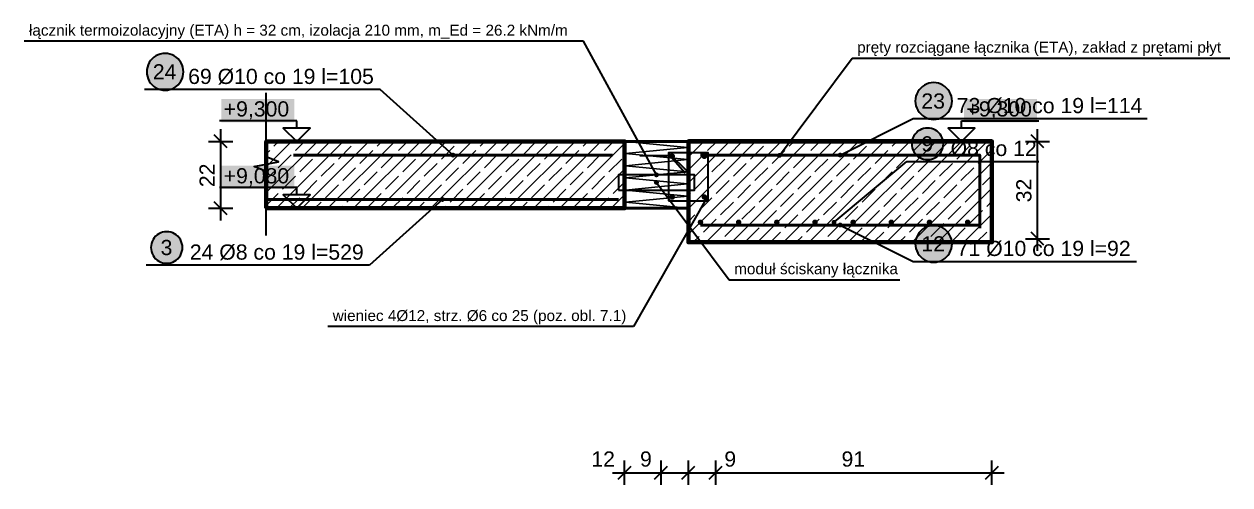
# Model space of a CAD drawing. Header units: metres. Extents: x -3.4 to 50.7, y 1.9 to 9.7.
# Drawn here: x 46.697 to 50.669, y 8.17 to 9.686 of the extents above; entities that cross this region are included whole.
import ezdxf

# ---------------------------------------------------------------- set-up
doc = ezdxf.new("R2010")
doc.units = ezdxf.units.M
doc.linetypes.add('HYDRO_OKNA', pattern=[4.5, 1.5, -3])
doc.linetypes.add('KRESKOWA', pattern=[5.25, 4.2, -1.05])
for name, color, linetype, lineweight in [('A-IZOL-WODNA', 5, 'Continuous', 100), ('A-KRESKOWANIE', 8, 'Continuous', 18), ('A-MASKA', 7, 'Continuous', 18), ('A-OPISY', 2, 'Continuous', 25), ('A-RZEDNE', 1, 'Continuous', 25), ('A-SCIANY-IZOL', 4, 'Continuous', 35), ('A-STROPY', 7, 'Continuous', 50), ('K-WYMIARY', 1, 'Continuous', 25), ('K-ZBROJENIE', 1, 'Continuous', 100), ('K-ZBROJENIE-OPIS', 2, 'Continuous', 25)]:
    doc.layers.add(name, color=color, linetype=linetype, lineweight=lineweight)
doc.styles.add('PL_ARIAL', font='arial.ttf')

msp = doc.modelspace()

# ---------------------------------------------------------------- hatches: boundary and pattern name
at = {"layer": 'A-MASKA', "true_color": 0xffffff}
for points in [[(47.3468, 9.363), (47.5871, 9.363), (47.5871, 9.44), (47.3468, 9.44)], [(49.7931, 9.363), (50.0334, 9.363), (50.0334, 9.44), (49.7931, 9.44)], [(47.3468, 9.143), (47.5871, 9.143), (47.5871, 9.22), (47.3468, 9.22)]]:
    msp.add_hatch(color=7, dxfattribs=at).paths.add_polyline_path(points)
at = {"layer": 'K-ZBROJENIE', "true_color": 0x000000}
for points in [[(48.8411, 9.251), (48.841, 9.2501), (48.8409, 9.2492), (48.8407, 9.2484), (48.8404, 9.2476), (48.84, 9.2468), (48.8395, 9.246), (48.839, 9.2453), (48.8384, 9.2446), (48.8378, 9.244), (48.8371, 9.2435), (48.8363, 9.2431), (48.8355, 9.2427), (48.8347, 9.2424), (48.8338, 9.2422), (48.8329, 9.242), (48.8321, 9.242), (48.8312, 9.242), (48.8303, 9.2422), (48.8294, 9.2424), (48.8286, 9.2427), (48.8278, 9.2431), (48.8271, 9.2435), (48.8263, 9.244), (48.8257, 9.2446), (48.8251, 9.2453), (48.8246, 9.246), (48.8241, 9.2468), (48.8237, 9.2476), (48.8234, 9.2484), (48.8232, 9.2492), (48.8231, 9.2501), (48.8231, 9.251), (48.8231, 9.2519), (48.8232, 9.2528), (48.8234, 9.2536), (48.8237, 9.2544), (48.8241, 9.2552), (48.8246, 9.256), (48.8251, 9.2567), (48.8257, 9.2574), (48.8263, 9.258), (48.8271, 9.2585), (48.8278, 9.2589), (48.8286, 9.2593), (48.8294, 9.2596), (48.8303, 9.2598), (48.8312, 9.26), (48.8321, 9.26), (48.8329, 9.26), (48.8338, 9.2598), (48.8347, 9.2596), (48.8355, 9.2593), (48.8363, 9.2589), (48.8371, 9.2585), (48.8378, 9.258), (48.8384, 9.2574), (48.839, 9.2567), (48.8395, 9.256), (48.84, 9.2552), (48.8404, 9.2544), (48.8407, 9.2536), (48.8409, 9.2528), (48.841, 9.2519)], [(48.9471, 9.251), (48.947, 9.2501), (48.9469, 9.2492), (48.9467, 9.2484), (48.9464, 9.2476), (48.946, 9.2468), (48.9455, 9.246), (48.945, 9.2453), (48.9444, 9.2446), (48.9438, 9.244), (48.9431, 9.2435), (48.9423, 9.2431), (48.9415, 9.2427), (48.9407, 9.2424), (48.9398, 9.2422), (48.9389, 9.242), (48.9381, 9.242), (48.9372, 9.242), (48.9363, 9.2422), (48.9354, 9.2424), (48.9346, 9.2427), (48.9338, 9.2431), (48.9331, 9.2435), (48.9323, 9.244), (48.9317, 9.2446), (48.9311, 9.2453), (48.9306, 9.246), (48.9301, 9.2468), (48.9297, 9.2476), (48.9294, 9.2484), (48.9292, 9.2492), (48.9291, 9.2501), (48.9291, 9.251), (48.9291, 9.2519), (48.9292, 9.2528), (48.9294, 9.2536), (48.9297, 9.2544), (48.9301, 9.2552), (48.9306, 9.256), (48.9311, 9.2567), (48.9317, 9.2574), (48.9323, 9.258), (48.9331, 9.2585), (48.9338, 9.2589), (48.9346, 9.2593), (48.9354, 9.2596), (48.9363, 9.2598), (48.9372, 9.26), (48.9381, 9.26), (48.9389, 9.26), (48.9398, 9.2598), (48.9407, 9.2596), (48.9415, 9.2593), (48.9423, 9.2589), (48.9431, 9.2585), (48.9438, 9.258), (48.9444, 9.2574), (48.945, 9.2567), (48.9455, 9.256), (48.946, 9.2552), (48.9464, 9.2544), (48.9467, 9.2536), (48.9469, 9.2528), (48.947, 9.2519)], [(48.8411, 9.117), (48.841, 9.1161), (48.8409, 9.1152), (48.8407, 9.1144), (48.8404, 9.1136), (48.84, 9.1128), (48.8395, 9.112), (48.839, 9.1113), (48.8384, 9.1106), (48.8378, 9.11), (48.8371, 9.1095), (48.8363, 9.1091), (48.8355, 9.1087), (48.8347, 9.1084), (48.8338, 9.1082), (48.8329, 9.108), (48.8321, 9.108), (48.8312, 9.108), (48.8303, 9.1082), (48.8294, 9.1084), (48.8286, 9.1087), (48.8278, 9.1091), (48.8271, 9.1095), (48.8263, 9.11), (48.8257, 9.1106), (48.8251, 9.1113), (48.8246, 9.112), (48.8241, 9.1128), (48.8237, 9.1136), (48.8234, 9.1144), (48.8232, 9.1152), (48.8231, 9.1161), (48.8231, 9.117), (48.8231, 9.1179), (48.8232, 9.1188), (48.8234, 9.1196), (48.8237, 9.1204), (48.8241, 9.1212), (48.8246, 9.122), (48.8251, 9.1227), (48.8257, 9.1234), (48.8263, 9.124), (48.8271, 9.1245), (48.8278, 9.1249), (48.8286, 9.1253), (48.8294, 9.1256), (48.8303, 9.1258), (48.8312, 9.126), (48.8321, 9.126), (48.8329, 9.126), (48.8338, 9.1258), (48.8347, 9.1256), (48.8355, 9.1253), (48.8363, 9.1249), (48.8371, 9.1245), (48.8378, 9.124), (48.8384, 9.1234), (48.839, 9.1227), (48.8395, 9.122), (48.84, 9.1212), (48.8404, 9.1204), (48.8407, 9.1196), (48.8409, 9.1188), (48.841, 9.1179)], [(48.9471, 9.117), (48.947, 9.1161), (48.9469, 9.1152), (48.9467, 9.1144), (48.9464, 9.1136), (48.946, 9.1128), (48.9455, 9.112), (48.945, 9.1113), (48.9444, 9.1106), (48.9438, 9.11), (48.9431, 9.1095), (48.9423, 9.1091), (48.9415, 9.1087), (48.9407, 9.1084), (48.9398, 9.1082), (48.9389, 9.108), (48.9381, 9.108), (48.9372, 9.108), (48.9363, 9.1082), (48.9354, 9.1084), (48.9346, 9.1087), (48.9338, 9.1091), (48.9331, 9.1095), (48.9323, 9.11), (48.9317, 9.1106), (48.9311, 9.1113), (48.9306, 9.112), (48.9301, 9.1128), (48.9297, 9.1136), (48.9294, 9.1144), (48.9292, 9.1152), (48.9291, 9.1161), (48.9291, 9.117), (48.9291, 9.1179), (48.9292, 9.1188), (48.9294, 9.1196), (48.9297, 9.1204), (48.9301, 9.1212), (48.9306, 9.122), (48.9311, 9.1227), (48.9317, 9.1234), (48.9323, 9.124), (48.9331, 9.1245), (48.9338, 9.1249), (48.9346, 9.1253), (48.9354, 9.1256), (48.9363, 9.1258), (48.9372, 9.126), (48.9381, 9.126), (48.9389, 9.126), (48.9398, 9.1258), (48.9407, 9.1256), (48.9415, 9.1253), (48.9423, 9.1249), (48.9431, 9.1245), (48.9438, 9.124), (48.9444, 9.1234), (48.945, 9.1227), (48.9455, 9.122), (48.946, 9.1212), (48.9464, 9.1204), (48.9467, 9.1196), (48.9469, 9.1188), (48.947, 9.1179)], [(48.9341, 9.034), (48.934, 9.0331), (48.9339, 9.0322), (48.9337, 9.0314), (48.9334, 9.0306), (48.933, 9.0298), (48.9325, 9.029), (48.932, 9.0283), (48.9314, 9.0276), (48.9308, 9.027), (48.9301, 9.0265), (48.9293, 9.0261), (48.9285, 9.0257), (48.9277, 9.0254), (48.9268, 9.0252), (48.9259, 9.025), (48.9251, 9.025), (48.9242, 9.025), (48.9233, 9.0252), (48.9224, 9.0254), (48.9216, 9.0257), (48.9208, 9.0261), (48.9201, 9.0265), (48.9193, 9.027), (48.9187, 9.0276), (48.9181, 9.0283), (48.9176, 9.029), (48.9171, 9.0298), (48.9167, 9.0306), (48.9164, 9.0314), (48.9162, 9.0322), (48.9161, 9.0331), (48.9161, 9.034), (48.9161, 9.0349), (48.9162, 9.0358), (48.9164, 9.0366), (48.9167, 9.0374), (48.9171, 9.0382), (48.9176, 9.039), (48.9181, 9.0397), (48.9187, 9.0404), (48.9193, 9.041), (48.9201, 9.0415), (48.9208, 9.0419), (48.9216, 9.0423), (48.9224, 9.0426), (48.9233, 9.0428), (48.9242, 9.043), (48.9251, 9.043), (48.9259, 9.043), (48.9268, 9.0428), (48.9277, 9.0426), (48.9285, 9.0423), (48.9293, 9.0419), (48.9301, 9.0415), (48.9308, 9.041), (48.9314, 9.0404), (48.932, 9.0397), (48.9325, 9.039), (48.933, 9.0382), (48.9334, 9.0374), (48.9337, 9.0366), (48.9339, 9.0358), (48.934, 9.0349)], [(49.0598, 9.034), (49.0597, 9.0331), (49.0596, 9.0322), (49.0594, 9.0314), (49.0591, 9.0306), (49.0587, 9.0298), (49.0582, 9.029), (49.0577, 9.0283), (49.0571, 9.0276), (49.0565, 9.027), (49.0558, 9.0265), (49.055, 9.0261), (49.0542, 9.0257), (49.0534, 9.0254), (49.0525, 9.0252), (49.0516, 9.025), (49.0508, 9.025), (49.0499, 9.025), (49.049, 9.0252), (49.0482, 9.0254), (49.0473, 9.0257), (49.0465, 9.0261), (49.0458, 9.0265), (49.0451, 9.027), (49.0444, 9.0276), (49.0438, 9.0283), (49.0433, 9.029), (49.0428, 9.0298), (49.0425, 9.0306), (49.0422, 9.0314), (49.0419, 9.0322), (49.0418, 9.0331), (49.0418, 9.034), (49.0418, 9.0349), (49.0419, 9.0358), (49.0422, 9.0366), (49.0425, 9.0374), (49.0428, 9.0382), (49.0433, 9.039), (49.0438, 9.0397), (49.0444, 9.0404), (49.0451, 9.041), (49.0458, 9.0415), (49.0465, 9.0419), (49.0473, 9.0423), (49.0482, 9.0426), (49.049, 9.0428), (49.0499, 9.043), (49.0508, 9.043), (49.0516, 9.043), (49.0525, 9.0428), (49.0534, 9.0426), (49.0542, 9.0423), (49.055, 9.0419), (49.0558, 9.0415), (49.0565, 9.041), (49.0571, 9.0404), (49.0577, 9.0397), (49.0582, 9.039), (49.0587, 9.0382), (49.0591, 9.0374), (49.0594, 9.0366), (49.0596, 9.0358), (49.0597, 9.0349)], [(49.1855, 9.034), (49.1854, 9.0331), (49.1853, 9.0322), (49.1851, 9.0314), (49.1848, 9.0306), (49.1844, 9.0298), (49.184, 9.029), (49.1834, 9.0283), (49.1828, 9.0276), (49.1822, 9.027), (49.1815, 9.0265), (49.1807, 9.0261), (49.1799, 9.0257), (49.1791, 9.0254), (49.1782, 9.0252), (49.1774, 9.025), (49.1765, 9.025), (49.1756, 9.025), (49.1747, 9.0252), (49.1739, 9.0254), (49.173, 9.0257), (49.1722, 9.0261), (49.1715, 9.0265), (49.1708, 9.027), (49.1701, 9.0276), (49.1695, 9.0283), (49.169, 9.029), (49.1685, 9.0298), (49.1682, 9.0306), (49.1679, 9.0314), (49.1677, 9.0322), (49.1675, 9.0331), (49.1675, 9.034), (49.1675, 9.0349), (49.1677, 9.0358), (49.1679, 9.0366), (49.1682, 9.0374), (49.1685, 9.0382), (49.169, 9.039), (49.1695, 9.0397), (49.1701, 9.0404), (49.1708, 9.041), (49.1715, 9.0415), (49.1722, 9.0419), (49.173, 9.0423), (49.1739, 9.0426), (49.1747, 9.0428), (49.1756, 9.043), (49.1765, 9.043), (49.1774, 9.043), (49.1782, 9.0428), (49.1791, 9.0426), (49.1799, 9.0423), (49.1807, 9.0419), (49.1815, 9.0415), (49.1822, 9.041), (49.1828, 9.0404), (49.1834, 9.0397), (49.184, 9.039), (49.1844, 9.0382), (49.1848, 9.0374), (49.1851, 9.0366), (49.1853, 9.0358), (49.1854, 9.0349)], [(49.3112, 9.034), (49.3112, 9.0331), (49.311, 9.0322), (49.3108, 9.0314), (49.3105, 9.0306), (49.3101, 9.0298), (49.3097, 9.029), (49.3092, 9.0283), (49.3086, 9.0276), (49.3079, 9.027), (49.3072, 9.0265), (49.3064, 9.0261), (49.3056, 9.0257), (49.3048, 9.0254), (49.304, 9.0252), (49.3031, 9.025), (49.3022, 9.025), (49.3013, 9.025), (49.3004, 9.0252), (49.2996, 9.0254), (49.2988, 9.0257), (49.298, 9.0261), (49.2972, 9.0265), (49.2965, 9.027), (49.2958, 9.0276), (49.2952, 9.0283), (49.2947, 9.029), (49.2943, 9.0298), (49.2939, 9.0306), (49.2936, 9.0314), (49.2934, 9.0322), (49.2932, 9.0331), (49.2932, 9.034), (49.2932, 9.0349), (49.2934, 9.0358), (49.2936, 9.0366), (49.2939, 9.0374), (49.2943, 9.0382), (49.2947, 9.039), (49.2952, 9.0397), (49.2958, 9.0404), (49.2965, 9.041), (49.2972, 9.0415), (49.298, 9.0419), (49.2988, 9.0423), (49.2996, 9.0426), (49.3004, 9.0428), (49.3013, 9.043), (49.3022, 9.043), (49.3031, 9.043), (49.304, 9.0428), (49.3048, 9.0426), (49.3056, 9.0423), (49.3064, 9.0419), (49.3072, 9.0415), (49.3079, 9.041), (49.3086, 9.0404), (49.3092, 9.0397), (49.3097, 9.039), (49.3101, 9.0382), (49.3105, 9.0374), (49.3108, 9.0366), (49.311, 9.0358), (49.3112, 9.0349)], [(49.4369, 9.034), (49.4369, 9.0331), (49.4367, 9.0322), (49.4365, 9.0314), (49.4362, 9.0306), (49.4358, 9.0298), (49.4354, 9.029), (49.4349, 9.0283), (49.4343, 9.0276), (49.4336, 9.027), (49.4329, 9.0265), (49.4322, 9.0261), (49.4314, 9.0257), (49.4305, 9.0254), (49.4297, 9.0252), (49.4288, 9.025), (49.4279, 9.025), (49.427, 9.025), (49.4262, 9.0252), (49.4253, 9.0254), (49.4245, 9.0257), (49.4237, 9.0261), (49.4229, 9.0265), (49.4222, 9.027), (49.4215, 9.0276), (49.421, 9.0283), (49.4204, 9.029), (49.42, 9.0298), (49.4196, 9.0306), (49.4193, 9.0314), (49.4191, 9.0322), (49.419, 9.0331), (49.4189, 9.034), (49.419, 9.0349), (49.4191, 9.0358), (49.4193, 9.0366), (49.4196, 9.0374), (49.42, 9.0382), (49.4204, 9.039), (49.421, 9.0397), (49.4215, 9.0404), (49.4222, 9.041), (49.4229, 9.0415), (49.4237, 9.0419), (49.4245, 9.0423), (49.4253, 9.0426), (49.4262, 9.0428), (49.427, 9.043), (49.4279, 9.043), (49.4288, 9.043), (49.4297, 9.0428), (49.4305, 9.0426), (49.4314, 9.0423), (49.4322, 9.0419), (49.4329, 9.0415), (49.4336, 9.041), (49.4343, 9.0404), (49.4349, 9.0397), (49.4354, 9.039), (49.4358, 9.0382), (49.4362, 9.0374), (49.4365, 9.0366), (49.4367, 9.0358), (49.4369, 9.0349)], [(49.5626, 9.034), (49.5626, 9.0331), (49.5625, 9.0322), (49.5622, 9.0314), (49.5619, 9.0306), (49.5616, 9.0298), (49.5611, 9.029), (49.5606, 9.0283), (49.56, 9.0276), (49.5593, 9.027), (49.5586, 9.0265), (49.5579, 9.0261), (49.5571, 9.0257), (49.5562, 9.0254), (49.5554, 9.0252), (49.5545, 9.025), (49.5536, 9.025), (49.5527, 9.025), (49.5519, 9.0252), (49.551, 9.0254), (49.5502, 9.0257), (49.5494, 9.0261), (49.5486, 9.0265), (49.5479, 9.027), (49.5473, 9.0276), (49.5467, 9.0283), (49.5461, 9.029), (49.5457, 9.0298), (49.5453, 9.0306), (49.545, 9.0314), (49.5448, 9.0322), (49.5447, 9.0331), (49.5446, 9.034), (49.5447, 9.0349), (49.5448, 9.0358), (49.545, 9.0366), (49.5453, 9.0374), (49.5457, 9.0382), (49.5461, 9.039), (49.5467, 9.0397), (49.5473, 9.0404), (49.5479, 9.041), (49.5486, 9.0415), (49.5494, 9.0419), (49.5502, 9.0423), (49.551, 9.0426), (49.5519, 9.0428), (49.5527, 9.043), (49.5536, 9.043), (49.5545, 9.043), (49.5554, 9.0428), (49.5562, 9.0426), (49.5571, 9.0423), (49.5579, 9.0419), (49.5586, 9.0415), (49.5593, 9.041), (49.56, 9.0404), (49.5606, 9.0397), (49.5611, 9.039), (49.5616, 9.0382), (49.5619, 9.0374), (49.5622, 9.0366), (49.5625, 9.0358), (49.5626, 9.0349)], [(49.6883, 9.034), (49.6883, 9.0331), (49.6882, 9.0322), (49.6879, 9.0314), (49.6877, 9.0306), (49.6873, 9.0298), (49.6868, 9.029), (49.6863, 9.0283), (49.6857, 9.0276), (49.685, 9.027), (49.6843, 9.0265), (49.6836, 9.0261), (49.6828, 9.0257), (49.682, 9.0254), (49.6811, 9.0252), (49.6802, 9.025), (49.6793, 9.025), (49.6785, 9.025), (49.6776, 9.0252), (49.6767, 9.0254), (49.6759, 9.0257), (49.6751, 9.0261), (49.6743, 9.0265), (49.6736, 9.027), (49.673, 9.0276), (49.6724, 9.0283), (49.6719, 9.029), (49.6714, 9.0298), (49.671, 9.0306), (49.6707, 9.0314), (49.6705, 9.0322), (49.6704, 9.0331), (49.6703, 9.034), (49.6704, 9.0349), (49.6705, 9.0358), (49.6707, 9.0366), (49.671, 9.0374), (49.6714, 9.0382), (49.6719, 9.039), (49.6724, 9.0397), (49.673, 9.0404), (49.6736, 9.041), (49.6743, 9.0415), (49.6751, 9.0419), (49.6759, 9.0423), (49.6767, 9.0426), (49.6776, 9.0428), (49.6785, 9.043), (49.6793, 9.043), (49.6802, 9.043), (49.6811, 9.0428), (49.682, 9.0426), (49.6828, 9.0423), (49.6836, 9.0419), (49.6843, 9.0415), (49.685, 9.041), (49.6857, 9.0404), (49.6863, 9.0397), (49.6868, 9.039), (49.6873, 9.0382), (49.6877, 9.0374), (49.6879, 9.0366), (49.6882, 9.0358), (49.6883, 9.0349)], [(49.8141, 9.034), (49.814, 9.0331), (49.8139, 9.0322), (49.8137, 9.0314), (49.8134, 9.0306), (49.813, 9.0298), (49.8125, 9.029), (49.812, 9.0283), (49.8114, 9.0276), (49.8108, 9.027), (49.8101, 9.0265), (49.8093, 9.0261), (49.8085, 9.0257), (49.8077, 9.0254), (49.8068, 9.0252), (49.8059, 9.025), (49.8051, 9.025), (49.8042, 9.025), (49.8033, 9.0252), (49.8024, 9.0254), (49.8016, 9.0257), (49.8008, 9.0261), (49.8001, 9.0265), (49.7993, 9.027), (49.7987, 9.0276), (49.7981, 9.0283), (49.7976, 9.029), (49.7971, 9.0298), (49.7967, 9.0306), (49.7964, 9.0314), (49.7962, 9.0322), (49.7961, 9.0331), (49.7961, 9.034), (49.7961, 9.0349), (49.7962, 9.0358), (49.7964, 9.0366), (49.7967, 9.0374), (49.7971, 9.0382), (49.7976, 9.039), (49.7981, 9.0397), (49.7987, 9.0404), (49.7993, 9.041), (49.8001, 9.0415), (49.8008, 9.0419), (49.8016, 9.0423), (49.8024, 9.0426), (49.8033, 9.0428), (49.8042, 9.043), (49.8051, 9.043), (49.8059, 9.043), (49.8068, 9.0428), (49.8077, 9.0426), (49.8085, 9.0423), (49.8093, 9.0419), (49.8101, 9.0415), (49.8108, 9.041), (49.8114, 9.0404), (49.812, 9.0397), (49.8125, 9.039), (49.813, 9.0382), (49.8134, 9.0374), (49.8137, 9.0366), (49.8139, 9.0358), (49.814, 9.0349)]]:
    msp.add_hatch(color=7, dxfattribs=at).paths.add_polyline_path(points)
at = {"layer": 'K-ZBROJENIE-OPIS', "true_color": 0xffffff}
for points in [[(47.2221, 9.529), (47.2216, 9.5369), (47.22, 9.5446), (47.2175, 9.5521), (47.214, 9.5592), (47.2096, 9.5658), (47.2044, 9.5717), (47.1984, 9.5769), (47.1919, 9.5813), (47.1848, 9.5848), (47.1773, 9.5874), (47.1696, 9.5889), (47.1617, 9.5894), (47.1538, 9.5889), (47.146, 9.5874), (47.1385, 9.5848), (47.1315, 9.5813), (47.1249, 9.5769), (47.1189, 9.5717), (47.1137, 9.5658), (47.1093, 9.5592), (47.1059, 9.5521), (47.1033, 9.5446), (47.1018, 9.5369), (47.1013, 9.529), (47.1018, 9.5211), (47.1033, 9.5134), (47.1059, 9.5059), (47.1093, 9.4988), (47.1137, 9.4922), (47.1189, 9.4863), (47.1249, 9.4811), (47.1315, 9.4767), (47.1385, 9.4732), (47.146, 9.4706), (47.1538, 9.4691), (47.1617, 9.4686), (47.1696, 9.4691), (47.1773, 9.4706), (47.1848, 9.4732), (47.1919, 9.4767), (47.1984, 9.4811), (47.2044, 9.4863), (47.2096, 9.4922), (47.214, 9.4988), (47.2175, 9.5059), (47.22, 9.5134), (47.2216, 9.5211)], [(49.7535, 9.433), (49.753, 9.4409), (49.7514, 9.4486), (49.7489, 9.4561), (49.7454, 9.4632), (49.741, 9.4698), (49.7358, 9.4757), (49.7298, 9.4809), (49.7233, 9.4853), (49.7162, 9.4888), (49.7087, 9.4914), (49.7009, 9.4929), (49.6931, 9.4934), (49.6852, 9.4929), (49.6774, 9.4914), (49.6699, 9.4888), (49.6628, 9.4853), (49.6563, 9.4809), (49.6503, 9.4757), (49.6451, 9.4698), (49.6407, 9.4632), (49.6372, 9.4561), (49.6347, 9.4486), (49.6332, 9.4409), (49.6326, 9.433), (49.6332, 9.4251), (49.6347, 9.4174), (49.6372, 9.4099), (49.6407, 9.4028), (49.6451, 9.3962), (49.6503, 9.3903), (49.6563, 9.3851), (49.6628, 9.3807), (49.6699, 9.3772), (49.6774, 9.3746), (49.6852, 9.3731), (49.6931, 9.3726), (49.7009, 9.3731), (49.7087, 9.3746), (49.7162, 9.3772), (49.7233, 9.3807), (49.7298, 9.3851), (49.7358, 9.3903), (49.741, 9.3962), (49.7454, 9.4028), (49.7489, 9.4099), (49.7514, 9.4174), (49.753, 9.4251)], [(49.7251, 9.292), (49.7246, 9.2988), (49.7233, 9.3055), (49.7211, 9.3119), (49.7181, 9.318), (49.7143, 9.3237), (49.7098, 9.3288), (49.7047, 9.3333), (49.6991, 9.337), (49.693, 9.34), (49.6865, 9.3422), (49.6798, 9.3436), (49.6731, 9.344), (49.6663, 9.3436), (49.6596, 9.3422), (49.6532, 9.34), (49.6471, 9.337), (49.6414, 9.3333), (49.6363, 9.3288), (49.6318, 9.3237), (49.628, 9.318), (49.625, 9.3119), (49.6228, 9.3055), (49.6215, 9.2988), (49.6211, 9.292), (49.6215, 9.2852), (49.6228, 9.2785), (49.625, 9.2721), (49.628, 9.266), (49.6318, 9.2603), (49.6363, 9.2552), (49.6414, 9.2507), (49.6471, 9.247), (49.6532, 9.244), (49.6596, 9.2418), (49.6663, 9.2404), (49.6731, 9.24), (49.6798, 9.2404), (49.6865, 9.2418), (49.693, 9.244), (49.6991, 9.247), (49.7047, 9.2507), (49.7098, 9.2552), (49.7143, 9.2603), (49.7181, 9.266), (49.7211, 9.2721), (49.7233, 9.2785), (49.7246, 9.2852)], [(49.7535, 8.963), (49.753, 8.9709), (49.7514, 8.9786), (49.7489, 8.9861), (49.7454, 8.9932), (49.741, 8.9998), (49.7358, 9.0057), (49.7298, 9.0109), (49.7233, 9.0153), (49.7162, 9.0188), (49.7087, 9.0214), (49.7009, 9.0229), (49.6931, 9.0234), (49.6852, 9.0229), (49.6774, 9.0214), (49.6699, 9.0188), (49.6628, 9.0153), (49.6563, 9.0109), (49.6503, 9.0057), (49.6451, 8.9998), (49.6407, 8.9932), (49.6372, 8.9861), (49.6347, 8.9786), (49.6332, 8.9709), (49.6326, 8.963), (49.6332, 8.9551), (49.6347, 8.9474), (49.6372, 8.9399), (49.6407, 8.9328), (49.6451, 8.9262), (49.6503, 8.9203), (49.6563, 8.9151), (49.6628, 8.9107), (49.6699, 8.9072), (49.6774, 8.9046), (49.6852, 8.9031), (49.6931, 8.9026), (49.7009, 8.9031), (49.7087, 8.9046), (49.7162, 8.9072), (49.7233, 8.9107), (49.7298, 8.9151), (49.7358, 8.9203), (49.741, 8.9262), (49.7454, 8.9328), (49.7489, 8.9399), (49.7514, 8.9474), (49.753, 8.9551)], [(47.2191, 8.951), (47.2186, 8.9578), (47.2173, 8.9645), (47.2151, 8.9709), (47.2121, 8.977), (47.2083, 8.9827), (47.2039, 8.9878), (47.1987, 8.9923), (47.1931, 8.996), (47.187, 8.999), (47.1805, 9.0012), (47.1739, 9.0026), (47.1671, 9.003), (47.1603, 9.0026), (47.1536, 9.0012), (47.1472, 8.999), (47.1411, 8.996), (47.1354, 8.9923), (47.1303, 8.9878), (47.1258, 8.9827), (47.122, 8.977), (47.119, 8.9709), (47.1169, 8.9645), (47.1155, 8.9578), (47.1151, 8.951), (47.1155, 8.9442), (47.1169, 8.9375), (47.119, 8.9311), (47.122, 8.925), (47.1258, 8.9193), (47.1303, 8.9142), (47.1354, 8.9097), (47.1411, 8.906), (47.1472, 8.903), (47.1536, 8.9008), (47.1603, 8.8994), (47.1671, 8.899), (47.1739, 8.8994), (47.1805, 8.9008), (47.187, 8.903), (47.1931, 8.906), (47.1987, 8.9097), (47.2039, 8.9142), (47.2083, 8.9193), (47.2121, 8.925), (47.2151, 8.9311), (47.2173, 8.9375), (47.2186, 8.9442)]]:
    msp.add_hatch(color=7, dxfattribs=at).paths.add_polyline_path(points)
at = {"layer": 'K-ZBROJENIE-OPIS', "true_color": 0x000000}
for points in [[(48.1181, 9.255), (48.1178, 9.2571), (48.117, 9.259), (48.1157, 9.2607), (48.1141, 9.2619), (48.1121, 9.2627), (48.1101, 9.263), (48.108, 9.2627), (48.1061, 9.2619), (48.1044, 9.2607), (48.1031, 9.259), (48.1023, 9.2571), (48.1021, 9.255), (48.1023, 9.2529), (48.1031, 9.251), (48.1044, 9.2493), (48.1061, 9.2481), (48.108, 9.2473), (48.1101, 9.247), (48.1121, 9.2473), (48.1141, 9.2481), (48.1157, 9.2493), (48.117, 9.251), (48.1178, 9.2529)], [(49.1931, 9.254), (49.1928, 9.2561), (49.192, 9.258), (49.1907, 9.2597), (49.1891, 9.2609), (49.1871, 9.2617), (49.1851, 9.262), (49.183, 9.2617), (49.1811, 9.2609), (49.1794, 9.2597), (49.1781, 9.258), (49.1773, 9.2561), (49.1771, 9.254), (49.1773, 9.2519), (49.1781, 9.25), (49.1794, 9.2483), (49.1811, 9.2471), (49.183, 9.2463), (49.1851, 9.246), (49.1871, 9.2463), (49.1891, 9.2471), (49.1907, 9.2483), (49.192, 9.25), (49.1928, 9.2519)], [(49.3931, 9.255), (49.3928, 9.2571), (49.392, 9.259), (49.3907, 9.2607), (49.3891, 9.2619), (49.3871, 9.2627), (49.3851, 9.263), (49.383, 9.2627), (49.3811, 9.2619), (49.3794, 9.2607), (49.3781, 9.259), (49.3773, 9.2571), (49.3771, 9.255), (49.3773, 9.2529), (49.3781, 9.251), (49.3794, 9.2493), (49.3811, 9.2481), (49.383, 9.2473), (49.3851, 9.247), (49.3871, 9.2473), (49.3891, 9.2481), (49.3907, 9.2493), (49.392, 9.251), (49.3928, 9.2529)], [(48.7881, 9.19), (48.7878, 9.1921), (48.787, 9.194), (48.7857, 9.1957), (48.7841, 9.1969), (48.7821, 9.1977), (48.7801, 9.198), (48.778, 9.1977), (48.7761, 9.1969), (48.7744, 9.1957), (48.7731, 9.194), (48.7723, 9.1921), (48.7721, 9.19), (48.7723, 9.1879), (48.7731, 9.186), (48.7744, 9.1843), (48.7761, 9.1831), (48.778, 9.1823), (48.7801, 9.182), (48.7821, 9.1823), (48.7841, 9.1831), (48.7857, 9.1843), (48.787, 9.186), (48.7878, 9.1879)], [(48.7881, 9.165), (48.7878, 9.1671), (48.787, 9.169), (48.7857, 9.1707), (48.7841, 9.1719), (48.7821, 9.1727), (48.7801, 9.173), (48.778, 9.1727), (48.7761, 9.1719), (48.7744, 9.1707), (48.7731, 9.169), (48.7723, 9.1671), (48.7721, 9.165), (48.7723, 9.1629), (48.7731, 9.161), (48.7744, 9.1593), (48.7761, 9.1581), (48.778, 9.1573), (48.7801, 9.157), (48.7821, 9.1573), (48.7841, 9.1581), (48.7857, 9.1593), (48.787, 9.161), (48.7878, 9.1629)], [(48.0831, 9.109), (48.0828, 9.1111), (48.082, 9.113), (48.0807, 9.1147), (48.0791, 9.1159), (48.0771, 9.1167), (48.0751, 9.117), (48.073, 9.1167), (48.0711, 9.1159), (48.0694, 9.1147), (48.0681, 9.113), (48.0673, 9.1111), (48.0671, 9.109), (48.0673, 9.1069), (48.0681, 9.105), (48.0694, 9.1033), (48.0711, 9.1021), (48.073, 9.1013), (48.0751, 9.101), (48.0771, 9.1013), (48.0791, 9.1021), (48.0807, 9.1033), (48.082, 9.105), (48.0828, 9.1069)], [(48.9521, 9.111), (48.9518, 9.1131), (48.951, 9.115), (48.9497, 9.1167), (48.9481, 9.1179), (48.9461, 9.1187), (48.9441, 9.119), (48.942, 9.1187), (48.9401, 9.1179), (48.9384, 9.1167), (48.9371, 9.115), (48.9363, 9.1131), (48.9361, 9.111), (48.9363, 9.1089), (48.9371, 9.107), (48.9384, 9.1053), (48.9401, 9.1041), (48.942, 9.1033), (48.9441, 9.103), (48.9461, 9.1033), (48.9481, 9.1041), (48.9497, 9.1053), (48.951, 9.107), (48.9518, 9.1089)], [(49.3731, 9.034), (49.3728, 9.0361), (49.372, 9.038), (49.3707, 9.0397), (49.3691, 9.0409), (49.3671, 9.0417), (49.3651, 9.042), (49.363, 9.0417), (49.3611, 9.0409), (49.3594, 9.0397), (49.3581, 9.038), (49.3573, 9.0361), (49.3571, 9.034), (49.3573, 9.0319), (49.3581, 9.03), (49.3594, 9.0283), (49.3611, 9.0271), (49.363, 9.0263), (49.3651, 9.026), (49.3671, 9.0263), (49.3691, 9.0271), (49.3707, 9.0283), (49.372, 9.03), (49.3728, 9.0319)], [(49.3931, 9.025), (49.3928, 9.0271), (49.392, 9.029), (49.3907, 9.0307), (49.3891, 9.0319), (49.3871, 9.0327), (49.3851, 9.033), (49.383, 9.0327), (49.3811, 9.0319), (49.3794, 9.0307), (49.3781, 9.029), (49.3773, 9.0271), (49.3771, 9.025), (49.3773, 9.0229), (49.3781, 9.021), (49.3794, 9.0193), (49.3811, 9.0181), (49.383, 9.0173), (49.3851, 9.017), (49.3871, 9.0173), (49.3891, 9.0181), (49.3907, 9.0193), (49.392, 9.021), (49.3928, 9.0229)]]:
    msp.add_hatch(color=7, dxfattribs=at).paths.add_polyline_path(points)

# ---------------------------------------------------------------- linework, layer by layer
at = {"layer": 'A-IZOL-WODNA', "lineweight": 100, "ltscale": 0.02, "true_color": 0x000000}
msp.add_lwpolyline([(48.8851, 9.301), (49.8851, 9.301)], dxfattribs=at)
at = {"layer": 'A-IZOL-WODNA', "linetype": 'HYDRO_OKNA', "lineweight": 50, "ltscale": 0.02, "true_color": 0xffffff, "flags": 128}
msp.add_lwpolyline([(48.8851, 9.301), (49.8851, 9.301)], dxfattribs=at)
at = {"layer": 'A-KRESKOWANIE', "lineweight": 25, "ltscale": 0.02}
for points in [[(47.4951, 9.1317), (47.6633, 9.3)], [(47.4951, 9.2166), (47.5785, 9.3)], [(47.5203, 9.2843), (47.536, 9.3)], [(47.5282, 9.08), (47.7482, 9.3)], [(47.591, 9.2702), (47.6209, 9.3)], [(47.613, 9.08), (47.833, 9.3)], [(47.6618, 9.256), (47.7042, 9.2985)], [(47.6979, 9.08), (47.9179, 9.3)], [(47.7827, 9.08), (48.0027, 9.3)], [(47.789, 9.2985), (47.7906, 9.3)], [(47.8597, 9.2843), (47.8754, 9.3)], [(47.8676, 9.08), (48.0876, 9.3)], [(47.9305, 9.2702), (47.9603, 9.3)], [(47.9524, 9.08), (48.1724, 9.3)], [(48.0012, 9.256), (48.0436, 9.2985)], [(48.0373, 9.08), (48.2573, 9.3)], [(48.1221, 9.08), (48.3421, 9.3)], [(48.1284, 9.2985), (48.13, 9.3)], [(48.1992, 9.2843), (48.2148, 9.3)], [(48.207, 9.08), (48.427, 9.3)], [(48.2699, 9.2702), (48.2997, 9.3)], [(48.2918, 9.08), (48.5118, 9.3)], [(48.3406, 9.256), (48.383, 9.2985)], [(48.3767, 9.08), (48.5967, 9.3)], [(48.4615, 9.08), (48.6751, 9.2935)], [(48.4679, 9.2985), (48.4694, 9.3)], [(48.5386, 9.2843), (48.5543, 9.3)], [(48.6093, 9.2702), (48.6391, 9.3)], [(48.8821, 9.08), (48.8821, 9.08), (48.6781, 9.1), (48.8821, 9.12), (48.6781, 9.14), (48.8821, 9.16), (48.6781, 9.18), (48.8821, 9.2), (48.6781, 9.22), (48.8821, 9.24), (48.6781, 9.26), (48.8821, 9.28), (48.6781, 9.3)], [(48.8851, 8.9944), (49.1907, 9.3)], [(48.8851, 9.0793), (49.1058, 9.3)], [(48.8851, 9.1641), (49.0209, 9.3)], [(48.8851, 9.249), (48.9361, 9.3)], [(48.8851, 9.2914), (48.8937, 9.3)], [(48.9435, 8.968), (49.2755, 9.3)], [(48.9487, 9.2702), (48.9785, 9.3)], [(49.0194, 9.256), (49.0618, 9.2985)], [(49.0284, 8.968), (49.3604, 9.3)], [(49.1132, 8.968), (49.4452, 9.3)], [(49.1467, 9.2985), (49.1482, 9.3)], [(49.1981, 8.968), (49.5301, 9.3)], [(49.2174, 9.2843), (49.2331, 9.3)], [(49.2829, 8.968), (49.6149, 9.3)], [(49.2881, 9.2702), (49.3179, 9.3)], [(49.3588, 9.256), (49.4012, 9.2985)], [(49.3678, 8.968), (49.6998, 9.3)], [(49.4526, 8.968), (49.7846, 9.3)], [(49.4861, 9.2985), (49.4876, 9.3)], [(49.5375, 8.968), (49.8695, 9.3)], [(49.5568, 9.2843), (49.5725, 9.3)], [(49.6275, 9.2702), (49.6573, 9.3)], [(49.6982, 9.256), (49.7407, 9.2985)], [(49.8255, 9.2985), (49.827, 9.3)], [(47.4951, 9.259), (47.5062, 9.2702)], [(47.5345, 9.2136), (47.5769, 9.256)], [(47.7325, 9.2419), (47.7749, 9.2843)], [(47.8032, 9.2277), (47.8456, 9.2702)], [(47.8739, 9.2136), (47.9163, 9.256)], [(48.0719, 9.2419), (48.1143, 9.2843)], [(48.1426, 9.2277), (48.185, 9.2702)], [(48.2133, 9.2136), (48.2557, 9.256)], [(48.4113, 9.2419), (48.4537, 9.2843)], [(48.482, 9.2277), (48.5244, 9.2702)], [(48.5527, 9.2136), (48.5951, 9.256)], [(48.8921, 9.2136), (48.9345, 9.256)], [(49.0901, 9.2419), (49.1325, 9.2843)], [(49.1608, 9.2277), (49.2032, 9.2702)], [(49.2315, 9.2136), (49.274, 9.256)], [(49.4295, 9.2419), (49.472, 9.2843)], [(49.5002, 9.2277), (49.5427, 9.2702)], [(49.5709, 9.2136), (49.6134, 9.256)], [(49.7689, 9.2419), (49.8114, 9.2843)], [(49.8396, 9.2277), (49.8821, 9.2702)], [(47.6052, 9.1995), (47.6476, 9.2419)], [(47.6759, 9.1853), (47.7183, 9.2277)], [(47.7466, 9.1712), (47.789, 9.2136)], [(47.9446, 9.1995), (47.987, 9.2419)], [(48.0153, 9.1853), (48.0577, 9.2277)], [(48.086, 9.1712), (48.1284, 9.2136)], [(48.284, 9.1995), (48.3264, 9.2419)], [(48.3547, 9.1853), (48.3971, 9.2277)], [(48.4254, 9.1712), (48.4679, 9.2136)], [(48.6234, 9.1995), (48.6658, 9.2419)], [(48.9628, 9.1995), (49.0053, 9.2419)], [(49.0335, 9.1853), (49.076, 9.2277)], [(49.1043, 9.1712), (49.1467, 9.2136)], [(49.3022, 9.1995), (49.3447, 9.2419)], [(49.373, 9.1853), (49.4154, 9.2277)], [(49.4437, 9.1712), (49.4861, 9.2136)], [(49.6223, 8.968), (49.8851, 9.2307)], [(49.6417, 9.1995), (49.6841, 9.2419)], [(49.7124, 9.1853), (49.7548, 9.2277)], [(49.7831, 9.1712), (49.8255, 9.2136)], [(47.4951, 9.1742), (47.5203, 9.1995)], [(47.5486, 9.1429), (47.591, 9.1853)], [(47.8173, 9.157), (47.8597, 9.1995)], [(47.888, 9.1429), (47.9305, 9.1853)], [(48.1567, 9.157), (48.1992, 9.1995)], [(48.2274, 9.1429), (48.2699, 9.1853)], [(48.4961, 9.157), (48.5386, 9.1995)], [(48.5464, 9.08), (48.6751, 9.2087)], [(48.5669, 9.1429), (48.6093, 9.1853)], [(48.9063, 9.1429), (48.9487, 9.1853)], [(49.175, 9.157), (49.2174, 9.1995)], [(49.2457, 9.1429), (49.2881, 9.1853)], [(49.5144, 9.157), (49.5568, 9.1995)], [(49.5851, 9.1429), (49.6275, 9.1853)], [(49.8538, 9.157), (49.8851, 9.1883)], [(47.6193, 9.1287), (47.6618, 9.1712)], [(47.69, 9.1146), (47.7325, 9.157)], [(47.7608, 9.1005), (47.8032, 9.1429)], [(47.9587, 9.1287), (48.0012, 9.1712)], [(48.0295, 9.1146), (48.0719, 9.157)], [(48.1002, 9.1005), (48.1426, 9.1429)], [(48.2982, 9.1287), (48.3406, 9.1712)], [(48.3689, 9.1146), (48.4113, 9.157)], [(48.4396, 9.1005), (48.482, 9.1429)], [(48.6376, 9.1287), (48.6751, 9.1662)], [(48.977, 9.1287), (49.0194, 9.1712)], [(49.0477, 9.1146), (49.0901, 9.157)], [(49.1184, 9.1005), (49.1608, 9.1429)], [(49.3164, 9.1287), (49.3588, 9.1712)], [(49.3871, 9.1146), (49.4295, 9.157)], [(49.4578, 9.1005), (49.5002, 9.1429)], [(49.6558, 9.1287), (49.6982, 9.1712)], [(49.7072, 8.968), (49.8851, 9.1459)], [(49.7265, 9.1146), (49.7689, 9.157)], [(49.7972, 9.1005), (49.8396, 9.1429)], [(47.4951, 9.0893), (47.5345, 9.1287)], [(47.5706, 9.08), (47.6052, 9.1146)], [(47.6554, 9.08), (47.6759, 9.1005)], [(47.8315, 9.0863), (47.8739, 9.1287)], [(47.91, 9.08), (47.9446, 9.1146)], [(47.9948, 9.08), (48.0153, 9.1005)], [(48.1709, 9.0863), (48.2133, 9.1287)], [(48.2494, 9.08), (48.284, 9.1146)], [(48.3343, 9.08), (48.3547, 9.1005)], [(48.5103, 9.0863), (48.5527, 9.1287)], [(48.5888, 9.08), (48.6234, 9.1146)], [(48.6312, 9.08), (48.6751, 9.1238)], [(48.8851, 9.1217), (48.8921, 9.1287)], [(48.9204, 9.0722), (48.9628, 9.1146)], [(48.9911, 9.058), (49.0335, 9.1005)], [(49.1891, 9.0863), (49.2315, 9.1287)], [(49.2598, 9.0722), (49.3022, 9.1146)], [(49.3305, 9.058), (49.373, 9.1005)], [(49.5285, 9.0863), (49.5709, 9.1287)], [(49.5992, 9.0722), (49.6417, 9.1146)], [(49.6699, 9.058), (49.7124, 9.1005)], [(49.8679, 9.0863), (49.8851, 9.1034)], [(47.7403, 9.08), (47.7466, 9.0863)], [(48.0797, 9.08), (48.086, 9.0863)], [(48.4191, 9.08), (48.4254, 9.0863)], [(48.6737, 9.08), (48.6751, 9.0814)], [(48.8851, 9.0368), (48.9063, 9.058)], [(49.0618, 9.0439), (49.1043, 9.0863)], [(49.1325, 9.0298), (49.175, 9.0722)], [(49.2032, 9.0156), (49.2457, 9.058)], [(49.4012, 9.0439), (49.4437, 9.0863)], [(49.472, 9.0298), (49.5144, 9.0722)], [(49.5427, 9.0156), (49.5851, 9.058)], [(49.7407, 9.0439), (49.7831, 9.0863)], [(49.792, 8.968), (49.8851, 9.061)], [(49.8114, 9.0298), (49.8538, 9.0722)], [(48.9345, 9.0015), (48.977, 9.0439)], [(49.0053, 8.9873), (49.0477, 9.0298)], [(49.076, 8.9732), (49.1184, 9.0156)], [(49.274, 9.0015), (49.3164, 9.0439)], [(49.3447, 8.9873), (49.3871, 9.0298)], [(49.4154, 8.9732), (49.4578, 9.0156)], [(49.6134, 9.0015), (49.6558, 9.0439)], [(49.6841, 8.9873), (49.7265, 9.0298)], [(49.7548, 8.9732), (49.7972, 9.0156)], [(49.8821, 9.0156), (49.8851, 9.0186)], [(48.9011, 8.968), (48.9204, 8.9873)], [(49.1556, 8.968), (49.1891, 9.0015)], [(49.2405, 8.968), (49.2598, 8.9873)], [(49.495, 8.968), (49.5285, 9.0015)], [(49.5799, 8.968), (49.5992, 8.9873)], [(49.8345, 8.968), (49.8679, 9.0015)], [(49.8769, 8.968), (49.8851, 8.9762)], [(48.9859, 8.968), (48.9911, 8.9732)], [(49.3253, 8.968), (49.3305, 8.9732)], [(49.6648, 8.968), (49.6699, 8.9732)]]:
    msp.add_lwpolyline(points, dxfattribs=at)
at = {"layer": 'A-OPISY', "lineweight": 35, "ltscale": 0.02}
msp.add_lwpolyline([(47.4951, 8.99), (47.4951, 9.201), (47.4551, 9.217), (47.5351, 9.233), (47.4951, 9.249), (47.4951, 9.46)], dxfattribs=at)
at = {"layer": 'A-RZEDNE', "lineweight": 35, "ltscale": 0.02}
for points in [[(47.5951, 9.368), (47.3408, 9.368)], [(47.5951, 9.344), (47.5951, 9.368)], [(49.7851, 9.344), (49.7851, 9.368)], [(49.7851, 9.368), (50.0394, 9.368)], [(47.6351, 9.3), (47.5471, 9.3)], [(49.7451, 9.3), (49.8331, 9.3)], [(47.5951, 9.148), (47.3408, 9.148)], [(47.5951, 9.124), (47.5951, 9.148)], [(47.6351, 9.08), (47.5471, 9.08)]]:
    msp.add_lwpolyline(points, dxfattribs=at)
for points in [[(47.5951, 9.3), (47.6391, 9.344), (47.5511, 9.344)], [(49.7851, 9.3), (49.8291, 9.344), (49.7411, 9.344)], [(47.5951, 9.08), (47.6391, 9.124), (47.5511, 9.124)]]:
    msp.add_lwpolyline(points, close=True, dxfattribs=at)
at = {"layer": 'A-SCIANY-IZOL', "lineweight": 50, "ltscale": 0.02}
msp.add_lwpolyline([(48.6751, 9.08), (48.6751, 9.08), (48.6751, 9.3), (48.6751, 9.3), (48.6751, 9.3), (48.8851, 9.3), (48.8851, 9.3), (48.8851, 9.3), (48.8851, 9.08), (48.8851, 9.08), (48.8851, 9.08), (48.6751, 9.08)], close=True, dxfattribs=at)
at = {"layer": 'A-STROPY', "lineweight": 70, "ltscale": 0.02}
for points in [[(47.4951, 9.08), (47.4951, 9.08), (47.4951, 9.3), (47.4951, 9.3), (47.4951, 9.3), (48.6751, 9.3), (48.6751, 9.3), (48.6751, 9.3), (48.6751, 9.08), (48.6751, 9.08), (48.6751, 9.08), (47.4951, 9.08)], [(48.8851, 9.3), (48.8851, 9.3), (49.8851, 9.3), (49.8851, 9.3), (49.8851, 9.3), (49.8851, 8.968), (49.8851, 8.968), (49.8851, 8.968), (48.8851, 8.968), (48.8851, 8.968), (48.8851, 8.968), (48.8851, 9.3)]]:
    msp.add_lwpolyline(points, close=True, dxfattribs=at)
at = {"layer": 'K-WYMIARY', "lineweight": 35, "ltscale": 0.02}
for points in [[(47.3451, 9.04), (47.3451, 9.34)], [(50.0351, 8.94), (50.0351, 9.34)], [(47.3051, 9.3), (47.3851, 9.3)], [(47.3663, 9.2788), (47.3238, 9.3212)], [(49.9951, 9.3), (50.0751, 9.3)], [(50.0563, 9.2788), (50.0138, 9.3212)], [(47.3663, 9.0588), (47.3238, 9.1012)], [(47.3051, 9.08), (47.3851, 9.08)], [(49.9951, 8.98), (50.0751, 8.98)], [(50.0563, 8.9588), (50.0138, 9.0012)], [(48.6538, 8.1888), (48.6963, 8.2312)], [(48.6751, 8.17), (48.6751, 8.25)], [(48.7738, 8.1888), (48.8163, 8.2312)], [(48.7951, 8.17), (48.7951, 8.25)], [(48.8638, 8.1888), (48.9063, 8.2312)], [(48.8851, 8.17), (48.8851, 8.25)], [(48.9538, 8.1888), (48.9963, 8.2312)], [(48.9751, 8.17), (48.9751, 8.25)], [(49.8638, 8.1888), (49.9063, 8.2312)], [(49.8851, 8.17), (49.8851, 8.25)], [(48.6351, 8.21), (49.9251, 8.21)]]:
    msp.add_lwpolyline(points, dxfattribs=at)
at = {"layer": 'K-ZBROJENIE', "lineweight": 50, "ltscale": 0.02}
for points in [[(47.5851, 9.255), (48.6351, 9.255)], [(48.9251, 9.255), (49.8451, 9.255), (49.8451, 9.015)], [(47.4951, 9.109), (48.6551, 9.109)], [(48.9251, 9.025), (49.8451, 9.025)]]:
    msp.add_lwpolyline(points, dxfattribs=at)
at = {"layer": 'K-ZBROJENIE', "linetype": 'KRESKOWA', "lineweight": 35, "ltscale": 0.02, "flags": 128}
msp.add_lwpolyline([(48.1251, 9.254), (49.4351, 9.254)], dxfattribs=at)
at = {"layer": 'K-ZBROJENIE', "lineweight": 35, "ltscale": 0.02}
for points in [[(48.8201, 9.105), (48.9501, 9.105), (48.9501, 9.263), (48.8201, 9.263)], [(48.6551, 9.14), (48.9051, 9.14), (48.9051, 9.19), (48.6551, 9.19)]]:
    msp.add_lwpolyline(points, close=True, dxfattribs=at)
for points in [[(48.8201, 9.263), (48.8801, 9.203)], [(48.8201, 9.259), (48.8741, 9.197)]]:
    msp.add_lwpolyline(points, dxfattribs=at)
at = {"layer": 'K-ZBROJENIE-OPIS', "lineweight": 35, "ltscale": 0.02}
for points in [[(48.5401, 9.63), (46.6974, 9.63)], [(48.7801, 9.19), (48.5401, 9.63)], [(49.1851, 9.254), (49.4251, 9.574)], [(49.4251, 9.574), (50.6687, 9.574)], [(47.8701, 9.471), (47.0937, 9.471)], [(48.1101, 9.255), (47.8701, 9.471)], [(49.3851, 9.255), (49.6251, 9.375)], [(49.6251, 9.375), (50.396, 9.375)], [(49.3651, 9.034), (49.6051, 9.234)], [(49.6051, 9.234), (50.04, 9.234)], [(48.7801, 9.165), (49.0201, 8.845)], [(48.0751, 9.109), (47.8351, 8.893)], [(48.9441, 9.111), (48.7041, 8.691)], [(49.3851, 9.025), (49.6251, 8.905)], [(49.6251, 8.905), (50.361, 8.905)], [(47.8351, 8.893), (47.0991, 8.893)], [(49.0201, 8.845), (49.5813, 8.845)], [(48.7041, 8.691), (47.6978, 8.691)]]:
    msp.add_lwpolyline(points, dxfattribs=at)
for points in [[(47.2221, 9.529), (47.2216, 9.5369), (47.22, 9.5446), (47.2175, 9.5521), (47.214, 9.5592), (47.2096, 9.5658), (47.2044, 9.5717), (47.1984, 9.5769), (47.1919, 9.5813), (47.1848, 9.5848), (47.1773, 9.5874), (47.1696, 9.5889), (47.1617, 9.5894), (47.1538, 9.5889), (47.146, 9.5874), (47.1385, 9.5848), (47.1315, 9.5813), (47.1249, 9.5769), (47.1189, 9.5717), (47.1137, 9.5658), (47.1093, 9.5592), (47.1059, 9.5521), (47.1033, 9.5446), (47.1018, 9.5369), (47.1013, 9.529), (47.1018, 9.5211), (47.1033, 9.5134), (47.1059, 9.5059), (47.1093, 9.4988), (47.1137, 9.4922), (47.1189, 9.4863), (47.1249, 9.4811), (47.1315, 9.4767), (47.1385, 9.4732), (47.146, 9.4706), (47.1538, 9.4691), (47.1617, 9.4686), (47.1696, 9.4691), (47.1773, 9.4706), (47.1848, 9.4732), (47.1919, 9.4767), (47.1984, 9.4811), (47.2044, 9.4863), (47.2096, 9.4922), (47.214, 9.4988), (47.2175, 9.5059), (47.22, 9.5134), (47.2216, 9.5211)], [(49.7535, 9.433), (49.753, 9.4409), (49.7514, 9.4486), (49.7489, 9.4561), (49.7454, 9.4632), (49.741, 9.4698), (49.7358, 9.4757), (49.7298, 9.4809), (49.7233, 9.4853), (49.7162, 9.4888), (49.7087, 9.4914), (49.7009, 9.4929), (49.6931, 9.4934), (49.6852, 9.4929), (49.6774, 9.4914), (49.6699, 9.4888), (49.6628, 9.4853), (49.6563, 9.4809), (49.6503, 9.4757), (49.6451, 9.4698), (49.6407, 9.4632), (49.6372, 9.4561), (49.6347, 9.4486), (49.6332, 9.4409), (49.6326, 9.433), (49.6332, 9.4251), (49.6347, 9.4174), (49.6372, 9.4099), (49.6407, 9.4028), (49.6451, 9.3962), (49.6503, 9.3903), (49.6563, 9.3851), (49.6628, 9.3807), (49.6699, 9.3772), (49.6774, 9.3746), (49.6852, 9.3731), (49.6931, 9.3726), (49.7009, 9.3731), (49.7087, 9.3746), (49.7162, 9.3772), (49.7233, 9.3807), (49.7298, 9.3851), (49.7358, 9.3903), (49.741, 9.3962), (49.7454, 9.4028), (49.7489, 9.4099), (49.7514, 9.4174), (49.753, 9.4251)], [(49.7251, 9.292), (49.7246, 9.2988), (49.7233, 9.3055), (49.7211, 9.3119), (49.7181, 9.318), (49.7143, 9.3237), (49.7098, 9.3288), (49.7047, 9.3333), (49.6991, 9.337), (49.693, 9.34), (49.6865, 9.3422), (49.6798, 9.3436), (49.6731, 9.344), (49.6663, 9.3436), (49.6596, 9.3422), (49.6532, 9.34), (49.6471, 9.337), (49.6414, 9.3333), (49.6363, 9.3288), (49.6318, 9.3237), (49.628, 9.318), (49.625, 9.3119), (49.6228, 9.3055), (49.6215, 9.2988), (49.6211, 9.292), (49.6215, 9.2852), (49.6228, 9.2785), (49.625, 9.2721), (49.628, 9.266), (49.6318, 9.2603), (49.6363, 9.2552), (49.6414, 9.2507), (49.6471, 9.247), (49.6532, 9.244), (49.6596, 9.2418), (49.6663, 9.2404), (49.6731, 9.24), (49.6798, 9.2404), (49.6865, 9.2418), (49.693, 9.244), (49.6991, 9.247), (49.7047, 9.2507), (49.7098, 9.2552), (49.7143, 9.2603), (49.7181, 9.266), (49.7211, 9.2721), (49.7233, 9.2785), (49.7246, 9.2852)], [(49.7535, 8.963), (49.753, 8.9709), (49.7514, 8.9786), (49.7489, 8.9861), (49.7454, 8.9932), (49.741, 8.9998), (49.7358, 9.0057), (49.7298, 9.0109), (49.7233, 9.0153), (49.7162, 9.0188), (49.7087, 9.0214), (49.7009, 9.0229), (49.6931, 9.0234), (49.6852, 9.0229), (49.6774, 9.0214), (49.6699, 9.0188), (49.6628, 9.0153), (49.6563, 9.0109), (49.6503, 9.0057), (49.6451, 8.9998), (49.6407, 8.9932), (49.6372, 8.9861), (49.6347, 8.9786), (49.6332, 8.9709), (49.6326, 8.963), (49.6332, 8.9551), (49.6347, 8.9474), (49.6372, 8.9399), (49.6407, 8.9328), (49.6451, 8.9262), (49.6503, 8.9203), (49.6563, 8.9151), (49.6628, 8.9107), (49.6699, 8.9072), (49.6774, 8.9046), (49.6852, 8.9031), (49.6931, 8.9026), (49.7009, 8.9031), (49.7087, 8.9046), (49.7162, 8.9072), (49.7233, 8.9107), (49.7298, 8.9151), (49.7358, 8.9203), (49.741, 8.9262), (49.7454, 8.9328), (49.7489, 8.9399), (49.7514, 8.9474), (49.753, 8.9551)], [(47.2191, 8.951), (47.2186, 8.9578), (47.2173, 8.9645), (47.2151, 8.9709), (47.2121, 8.977), (47.2083, 8.9827), (47.2039, 8.9878), (47.1987, 8.9923), (47.1931, 8.996), (47.187, 8.999), (47.1805, 9.0012), (47.1739, 9.0026), (47.1671, 9.003), (47.1603, 9.0026), (47.1536, 9.0012), (47.1472, 8.999), (47.1411, 8.996), (47.1354, 8.9923), (47.1303, 8.9878), (47.1258, 8.9827), (47.122, 8.977), (47.119, 8.9709), (47.1169, 8.9645), (47.1155, 8.9578), (47.1151, 8.951), (47.1155, 8.9442), (47.1169, 8.9375), (47.119, 8.9311), (47.122, 8.925), (47.1258, 8.9193), (47.1303, 8.9142), (47.1354, 8.9097), (47.1411, 8.906), (47.1472, 8.903), (47.1536, 8.9008), (47.1603, 8.8994), (47.1671, 8.899), (47.1739, 8.8994), (47.1805, 8.9008), (47.187, 8.903), (47.1931, 8.906), (47.1987, 8.9097), (47.2039, 8.9142), (47.2083, 8.9193), (47.2121, 8.925), (47.2151, 8.9311), (47.2173, 8.9375), (47.2186, 8.9442)]]:
    msp.add_lwpolyline(points, close=True, dxfattribs=at)

# ---------------------------------------------------------------- texts
at = {"layer": 'A-RZEDNE', "style": 'PL_ARIAL'}
for s, p in [('+9,300', (47.3548, 9.382)), ('+9,300', (49.8011, 9.382)), ('+9,080', (47.3548, 9.162))]:
    msp.add_text(s, height=0.05, dxfattribs=at).set_placement(p)
at = {"layer": 'K-WYMIARY', "style": 'PL_ARIAL'}
for s, p in [('22', (47.3251, 9.1496)), ('32', (50.0151, 9.0996))]:
    msp.add_text(s, height=0.05, rotation=90, dxfattribs=at).set_placement(p)
for s, p in [('12', (48.5656, 8.23)), ('9', (48.726, 8.23)), ('9', (49.0037, 8.23)), ('91', (49.3896, 8.23))]:
    msp.add_text(s, height=0.05, dxfattribs=at).set_placement(p)
at = {"layer": 'K-ZBROJENIE-OPIS', "style": 'PL_ARIAL'}
for s, height, p in [('łącznik termoizolacyjny (ETA) h = 32 cm, izolacja 210 mm, m_Ed = 26.2 kNm/m', 0.036, (46.7134, 9.648)), ('pręty rozciągane łącznika (ETA), zakład z prętami płyt', 0.036, (49.4411, 9.592)), ('24', 0.05, (47.1213, 9.504)), ('69 Ø10 co 19 l=105', 0.05, (47.2377, 9.489)), ('23', 0.05, (49.6526, 9.408)), ('73 Ø10 co 19 l=114', 0.05, (49.7691, 9.393)), ('9', 0.05, (49.6528, 9.267)), ('Ø8 co 12', 0.05, (49.7491, 9.252)), ('3', 0.05, (47.1469, 8.926)), ('12', 0.05, (49.6526, 8.938)), ('71 Ø10 co 19 l=92', 0.05, (49.7691, 8.923)), ('24 Ø8 co 19 l=529', 0.05, (47.2431, 8.911)), ('moduł ściskany łącznika', 0.036, (49.0361, 8.863)), ('wieniec 4Ø12, strz. Ø6 co 25 (poz. obl. 7.1)', 0.036, (47.7138, 8.709))]:
    msp.add_text(s, height=height, dxfattribs=at).set_placement(p)

doc.saveas('drawing.dxf')
